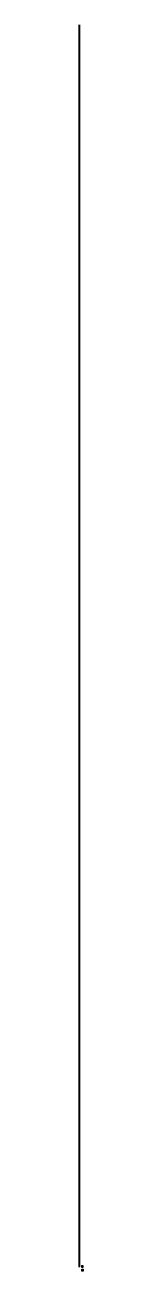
# Model space of a CAD drawing. Header units: metres. Extents: x 1522 to 1525, y 252 to 1246.
import ezdxf

# ---------------------------------------------------------------- set-up
doc = ezdxf.new("R2010")
doc.units = ezdxf.units.M

msp = doc.modelspace()

# ---------------------------------------------------------------- linework, layer by layer
for p, q in [((1522.22, 1245.88), (1522.22, 255.3)), ((1522.59, 1245.88), (1522.59, 255.3)), ((1522.24, 255.43), (1522.22, 255.43)), ((1522.22, 255.3), (1522.59, 255.3)), ((1522.23, 256.04), (1522.24, 256.1)), ((1522.25, 256.02), (1522.23, 256.04)), ((1522.25, 255.51), (1522.23, 255.49)), ((1522.24, 255.43), (1522.23, 255.49)), ((1522.29, 256.06), (1522.24, 256.1)), ((1522.29, 255.47), (1522.24, 255.43)), ((1522.24, 255.43), (1522.59, 255.43)), ((1522.24, 255.11), (1522.33, 255.11)), ((1522.31, 255.1), (1522.24, 255.1)), ((1522.24, 255.1), (1522.24, 255.1)), ((1522.31, 254.8), (1522.24, 254.8)), ((1522.24, 254.79), (1522.24, 254.78)), ((1522.24, 254.78), (1522.33, 254.78)), ((1522.51, 255.77), (1522.25, 256.02)), ((1522.25, 255.51), (1522.51, 255.77)), ((1522.27, 256.07), (1522.27, 255.3)), ((1522.27, 255.49), (1522.54, 255.77)), ((1522.56, 255.78), (1522.29, 256.06)), ((1522.29, 255.47), (1522.56, 255.75)), ((1522.3, 256.04), (1522.3, 255.3)), ((1522.31, 256.03), (1522.31, 255.3)), ((1522.32, 255.08), (1522.32, 254.81)), ((1522.33, 255.1), (1522.33, 255.11)), ((1522.33, 255.11), (1522.51, 255.11)), ((1522.33, 255.1), (1522.33, 254.8)), ((1522.33, 255.1), (1522.51, 255.1)), ((1522.33, 254.8), (1522.33, 254.78)), ((1522.33, 254.8), (1522.51, 254.8)), ((1522.33, 254.78), (1522.51, 254.78)), ((1522.5, 255.85), (1522.5, 255.3)), ((1522.5, 255.84), (1522.5, 255.3)), ((1522.59, 255.11), (1522.51, 255.11)), ((1522.51, 255.1), (1522.51, 255.11)), ((1522.51, 255.1), (1522.51, 254.8)), ((1522.51, 254.8), (1522.51, 254.78)), ((1522.6, 254.78), (1522.51, 254.78)), ((1522.52, 255.08), (1522.52, 254.81)), ((1522.53, 255.1), (1522.6, 255.1)), ((1522.53, 254.8), (1522.59, 254.8)), ((1522.54, 255.8), (1522.54, 255.3)), ((1522.56, 255.78), (1522.58, 255.77)), ((1522.56, 255.75), (1522.58, 255.77)), ((1522.6, 255.1), (1522.6, 255.1)), ((1522.6, 254.79), (1522.6, 254.78)), ((1524.7, 255.86), (1524.7, 255.88)), ((1524.7, 255.88), (1525.15, 255.88)), ((1524.74, 255.88), (1524.74, 256.33)), ((1524.75, 255.88), (1524.75, 256.33)), ((1525.09, 255.88), (1525.09, 256.33)), ((1525.1, 255.88), (1525.1, 256.33)), ((1525.15, 255.88), (1525.1, 255.88)), ((1525.15, 255.88), (1525.15, 255.86))]:
    msp.add_line(p, q)
for points in [[(1524.47, 253.02), (1525.47, 253.02), (1525.47, 251.52), (1524.47, 251.52)], [(1524.5, 255.86), (1525.4, 255.86), (1525.4, 254.36), (1524.5, 254.36)], [(1524.72, 252.69), (1525.17, 252.69), (1525.17, 252.24), (1524.72, 252.24)]]:
    msp.add_lwpolyline(points, close=True)
for centre in [(1522.27, 256.04), (1522.27, 255.49), (1522.54, 255.77)]:
    msp.add_circle(centre, 0.016)
for centre, radius, start, end in [((1522.24, 255.1), 0.0065, 90, 180), ((1522.24, 254.79), 0.0065, 90, 180), ((1522.31, 255.08), 0.013, 0, 90), ((1522.31, 254.81), 0.013, 270, 0), ((1522.53, 255.08), 0.013, 90, 180), ((1522.53, 254.81), 0.013, 180, 270), ((1522.59, 255.1), 0.0065, 0, 90), ((1522.59, 254.79), 0.0065, 0, 90)]:
    msp.add_arc(centre, radius, start, end)

doc.saveas('drawing.dxf')
